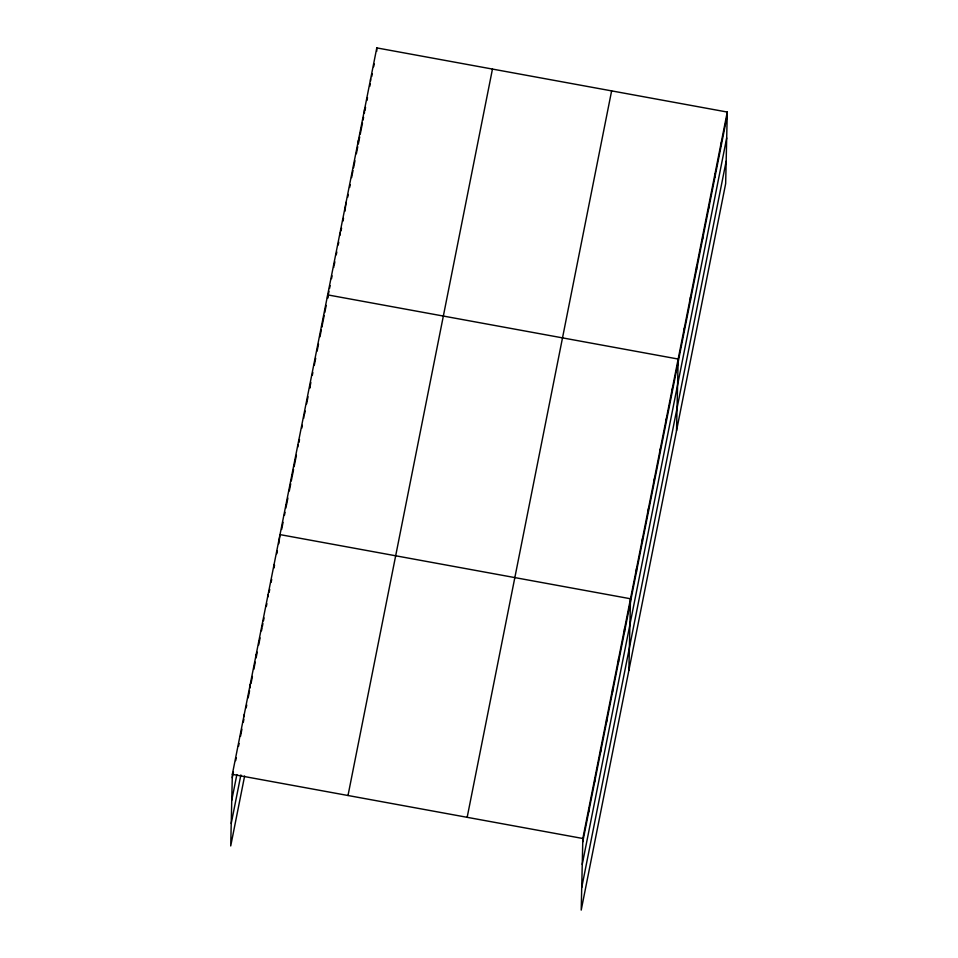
<?xml version="1.0" encoding="UTF-8"?>
<svg xmlns="http://www.w3.org/2000/svg" width="958" height="958" viewBox="0 0 958 958"><rect width="100%" height="100%" fill="white"/><g stroke="black" fill="none" stroke-linecap="round" stroke-linejoin="round"><path stroke-width="1.44" d="M727.278 112.05L582.835 838.49L581.207 910.1L725.661 183.661L727.278 112.05L376.793 47.9L232.339 774.339L230.722 845.95L244.625 776.028M244.206 716.68L244.266 714.405M250.146 687.856L250.218 684.443M256.181 654.47L256.097 657.895L257.235 652.182M268.048 596.822L268.096 594.547M274.048 564.573L273.976 567.998L274.539 565.136M285.891 508.063L285.975 504.65M291.879 476.964L291.927 474.677M297.842 446.991L297.89 444.716M303.77 418.167L303.842 414.754M309.805 384.781L309.733 388.206L310.859 382.493M321.672 327.133L321.72 324.858M333.743 267.438L333.815 264.013M339.91 235.417L339.958 233.141M346.101 202.27L344.904 211.299M358.376 140.515L358.304 143.94L359.693 136.922M364.435 113.068L364.519 109.643M370.602 81.047L370.662 78.772M376.722 51.313L376.793 47.9M588.715 811.941L588.787 808.516M594.667 781.979L594.75 778.555M600.63 752.006L600.702 748.593M606.582 722.045L606.665 718.632M612.545 692.083L612.617 688.658M618.509 662.11L618.581 658.697M624.46 632.148L624.544 628.735M628.879 670.372L630.496 598.762L280.011 534.612L278.802 543.737M636.375 572.213L636.459 568.801M642.339 542.252L642.411 538.839M648.303 512.291L648.374 508.866M654.254 482.317L654.338 478.904M660.218 452.356L660.29 448.943M666.169 422.394L666.253 418.969M672.133 392.421L672.205 389.008M676.54 430.657L678.168 359.046L327.684 294.884L327.6 298.309L329.001 291.292M684.228 331.588L684.311 328.163M690.371 300.716L690.443 297.291M696.514 269.833L696.586 266.42M702.645 238.961L702.729 235.548M708.788 208.09L708.86 204.677M714.931 177.218L715.003 173.805M721.063 146.346L721.146 142.922M232.267 777.752L233.405 772.04M235.668 760.628L236.243 757.778M238.506 746.354L239.081 743.504M240.494 736.367L241.907 729.242M243.332 722.104L243.895 719.242M246.17 707.83L246.733 704.98M248.158 697.843L249.571 690.706M250.996 683.569L252.409 676.444M253.834 669.307L255.247 662.17M258.648 645.045L260.073 637.908M261.486 630.783L262.061 627.921M262.348 626.496L262.911 623.646M263.474 620.784L264.049 617.934M266.312 606.522L266.887 603.672M269.15 592.248L269.725 589.398M271.138 582.26L271.701 579.41M276.814 553.724L277.377 550.874M281.64 529.463L283.053 522.338M284.478 515.2L285.041 512.338M286.466 505.213L287.879 498.076M289.304 490.939L290.717 483.802M291.28 480.952L291.855 478.102M292.13 476.665L293.555 469.54M294.118 466.678L296.393 455.266M298.944 442.428L299.519 439.566M301.782 428.154L302.345 425.304M304.62 413.892L305.183 411.03M306.608 403.893L308.021 396.768M312.284 375.356L312.847 372.506M314.272 365.369L315.685 358.232M317.11 351.107L318.523 343.97M319.948 336.833L321.361 329.696M321.924 326.846L324.199 315.433M324.762 312.571L326.187 305.434M329.552 288.478L330.115 285.676M331.516 278.658L332.067 275.856M334.306 264.624L334.857 261.821M336.258 254.804L336.809 251.99M338.21 244.973L338.761 242.17M341 230.95L341.563 228.136M342.952 221.118L343.515 218.316M347.694 197.264L348.257 194.462M349.646 187.445L350.209 184.631M351.598 177.613L352.161 174.811M352.436 173.41L352.999 170.596M353.562 167.794L354.951 160.776M356.352 153.759L357.741 146.742M360.256 134.12L362.483 122.887M363.046 120.085L363.597 117.271M364.998 110.254L365.561 107.452M366.95 100.434L367.513 97.632M369.74 86.4L370.303 83.597M371.692 76.58L372.255 73.766M373.644 66.749L374.207 63.947M231.752 800.253L236.866 774.567M231.225 823.437L240.877 774.926M348.005 795.499L492.46 69.072M467.169 817.318L611.623 90.878M582.751 841.902L727.206 115.475M582.236 864.415L726.691 137.976M581.71 887.599L726.164 161.16M232.339 774.339L582.835 838.49"/></g></svg>
